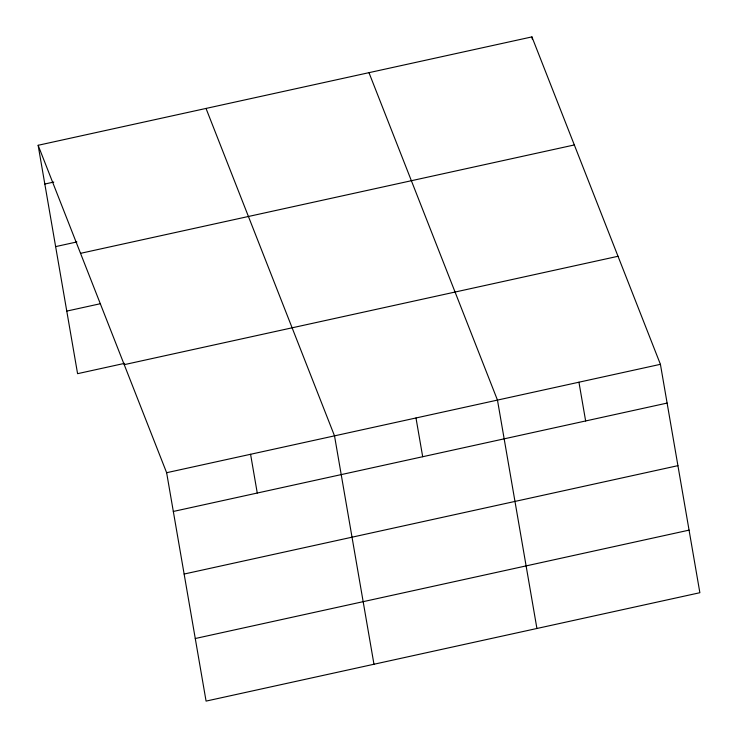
<?xml version="1.0" encoding="UTF-8"?>
<svg xmlns="http://www.w3.org/2000/svg" width="738" height="738" viewBox="0 0 738 738"><rect width="100%" height="100%" fill="white"/><g stroke="black" fill="none" stroke-linecap="round" stroke-linejoin="round"><path stroke-width="1.11" d="M38.127 145.285L531.923 36.9L660.418 364.323L699.873 592.715L206.077 701.1L166.631 472.707L38.127 145.285L77.582 373.677L124.593 363.354M44.824 184.039L53.773 182.065M55.636 246.612L76.9 241.944M80.534 253.337L574.321 144.952M66.771 311.095L100.35 303.724M124.224 364.664L618.02 256.28M166.631 472.707L660.418 364.323M173.319 511.462L667.115 403.077M184.131 574.044L677.927 465.66M195.275 638.518L689.061 530.133M368.972 72.665L497.467 400.097L536.923 628.481M206.022 108.431L334.517 435.863L373.972 664.246M531.923 36.9L532.301 39.114M578.943 382.21L585.64 420.955M415.992 417.976L422.69 456.73M250.579 454.285L257.267 493.039"/></g></svg>
